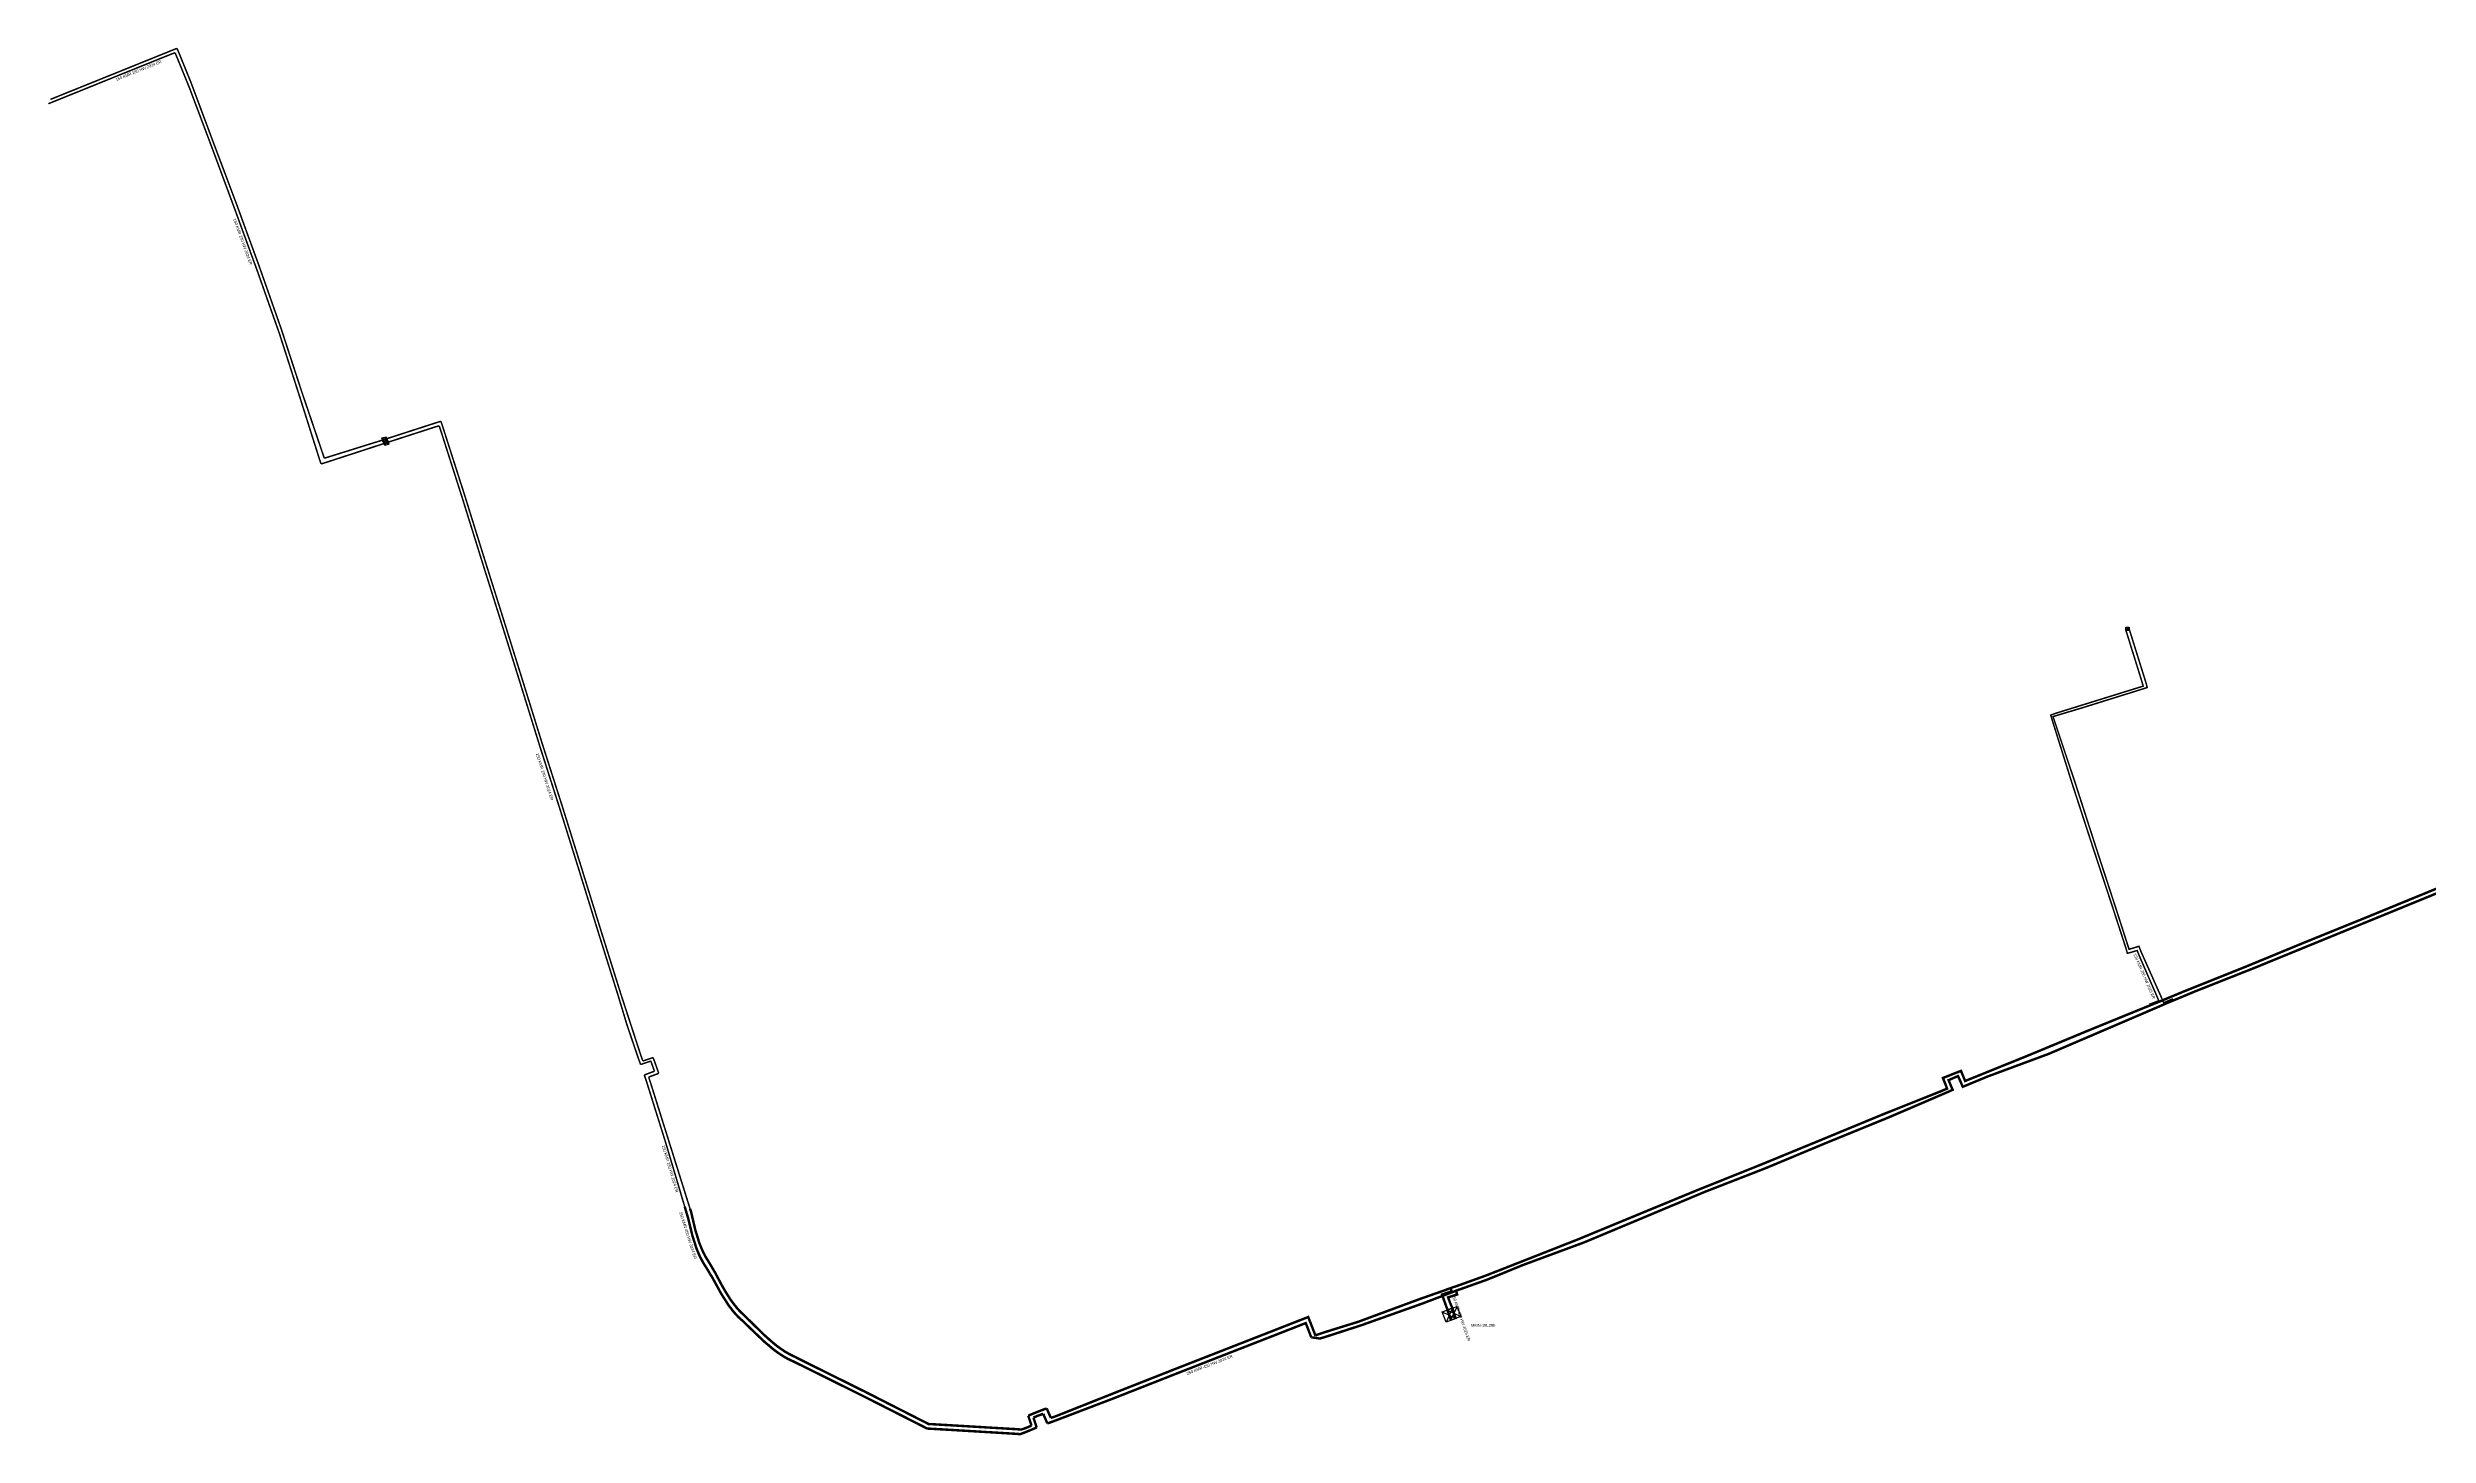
# Model space of a CAD drawing. Header units: metres. Extents: x 585854 to 590015, y 5316219 to 5318761.
# Drawn here: x 586294 to 586729.7, y 5316218.6 to 5316472.6 of the extents above; entities that cross this region are included whole.
import ezdxf
from ezdxf.enums import TextEntityAlignment as Align

# ---------------------------------------------------------------- set-up
doc = ezdxf.new("R2010")
doc.units = ezdxf.units.M
doc.header["$MEASUREMENT"] = 0
doc.layers.get('0').update_dxf_attribs({"color": 250, "linetype": 'CONTINUOUS'})
doc.styles.add('ARIAL NARROW', font='ARIAL.TTF', dxfattribs={"height": 3.3})
doc.styles.add('LIBERATION SANS', font='ARIAL.TTF', dxfattribs={"height": 3.3})

# ---------------------------------------------------------------- blocks, each defined once
blk = doc.blocks.new('FEW_GEBEINF-WOHN')
at = {"color": 0}
for p, q in [((-0.5, -0.5), (0.5, 0.5)), ((-0.5, 0.5), (0.5, -0.5))]:
    blk.add_line(p, q, dxfattribs=at)
blk.add_lwpolyline([(-0.5, 0.5), (0.5, 0.5), (0.5, -0.5), (-0.5, -0.5)], close=True, dxfattribs=at)
blk = doc.blocks.new('ECON_ENTLUEFTUNG')
at = {"color": 0}
for p, q in [((-0.5, -0.5), (0.5, 0.5)), ((-0.5, 0.5), (0.5, -0.5))]:
    blk.add_line(p, q, dxfattribs=at)
blk.add_lwpolyline([(-0.5, 0.5), (0.5, 0.5), (0.5, -0.5), (-0.5, -0.5)], close=True, dxfattribs=at)
blk = doc.blocks.new('ECON_ABSPERRVENTIL')
at = {"color": 0}
for p, q in [((-0.5, -0.5), (0.5, 0.5)), ((-0.5, 0.5), (0.5, -0.5))]:
    blk.add_line(p, q, dxfattribs=at)
blk.add_lwpolyline([(-0.5, 0.5), (0.5, 0.5), (0.5, -0.5), (-0.5, -0.5)], close=True, dxfattribs=at)

msp = doc.modelspace()

# ---------------------------------------------------------------- linework, layer by layer
at = {"layer": 'Fernwärme.Fernwärmeleitungen in Betrieb.Heizwasserleitung Rücklauf', "color": 254, "true_color": 0xccccff}
for points, const_width in [([(586294.53, 5316463.12), (586305.66, 5316467.61), (586316.78, 5316472.1), (586317.7, 5316472.46)], 0.28), ([(586317.7, 5316472.46), (586318.09, 5316471.55), (586320.25, 5316466.23), (586324.45, 5316454.98), (586328.67, 5316443.75), (586332.78, 5316432.47), (586336.76, 5316421.15), (586340.48, 5316409.75), (586344.34, 5316398.38), (586344.66, 5316397.45)], 0.28), ([(586344.66, 5316397.45), (586345.61, 5316397.74), (586355.71, 5316400.89)], 0.28), ([(586355.71, 5316400.89), (586356.75, 5316401.23), (586365.06, 5316403.92), (586366, 5316404.21)], 0.28), ([(586366, 5316404.21), (586366.31, 5316403.27), (586370.21, 5316391.08), (586373.78, 5316379.62), (586377.38, 5316368.17), (586380.96, 5316356.72), (586384.52, 5316345.26), (586388.18, 5316333.83), (586391.76, 5316322.37), (586395.31, 5316310.91), (586398.9, 5316299.46), (586402.62, 5316288.05), (586402.96, 5316287.13)], 0.28), ([(586678.87, 5316297.33), (586678.79, 5316297.54), (586679.41, 5316297.77), (586680.38, 5316298.16), (586679.99, 5316299.08), (586676.8, 5316306.41), (586676.43, 5316307.36), (586675.57, 5316307.08), (586674.64, 5316306.84), (586674.38, 5316307.75), (586671.93, 5316315.28), (586668.19, 5316326.65), (586664.47, 5316338.07), (586660.9, 5316349.46), (586660.61, 5316350.42), (586661.54, 5316350.77), (586665.12, 5316351.88), (586676.59, 5316355.44), (586677.53, 5316355.73), (586677.26, 5316356.68), (586674.33, 5316366.08)], 0.28), ([(586752.85, 5316327.55), (586718.33, 5316313.39), (586707.16, 5316308.86), (586696.07, 5316304.29), (586684.95, 5316299.84), (586679.47, 5316297.57), (586678.28, 5316297.1), (586667.17, 5316292.57), (586656.12, 5316287.98), (586645.85, 5316283.83), (586644.94, 5316283.46), (586644.55, 5316284.43), (586644.19, 5316285.31), (586643.27, 5316284.96), (586641.76, 5316284.36), (586640.88, 5316284.02), (586641.28, 5316283.02), (586641.64, 5316282.07), (586640.71, 5316281.67), (586629.62, 5316277.24), (586618.45, 5316272.62), (586607.42, 5316268.09), (586596.21, 5316263.6), (586585.13, 5316259.03), (586574.01, 5316254.44), (586563.02, 5316250.12), (586559.9, 5316248.89), (586557.07, 5316247.79), (586551.65, 5316245.84), (586551.38, 5316245.77), (586550.13, 5316245.32), (586549.79, 5316245.19), (586545.15, 5316243.56), (586533.9, 5316239.4), (586528.01, 5316237.57), (586526.02, 5316236.92)], 0.45), ([(586402.96, 5316287.13), (586403.9, 5316287.44), (586404.83, 5316287.75)], 0.28), ([(586404.83, 5316287.75), (586405.17, 5316286.83), (586405.54, 5316285.79), (586405.86, 5316284.86)], 0.28), ([(586405.86, 5316284.86), (586404.93, 5316284.52), (586404.01, 5316284.17)], 0.28), ([(586404.01, 5316284.17), (586404.33, 5316283.24), (586407.92, 5316271.79), (586411.51, 5316260.34), (586411.59, 5316260.1)], 0.28), ([(586411.59, 5316260.1), (586411.81, 5316259.39), (586412.41, 5316256.81), (586412.55, 5316256.2), (586412.75, 5316255.57), (586413.25, 5316253.93), (586413.7, 5316252.8), (586413.98, 5316252.17), (586414.39, 5316251.36), (586414.94, 5316250.48), (586416.18, 5316248.38), (586417.43, 5316246.03), (586418.07, 5316244.93), (586418.98, 5316243.47), (586419.43, 5316242.86), (586420.14, 5316241.95), (586420.75, 5316241.28), (586421.5, 5316240.57), (586423.25, 5316238.85), (586425.14, 5316237), (586426.09, 5316236.14), (586427.4, 5316235.03), (586428.02, 5316234.58), (586428.96, 5316233.94), (586429.75, 5316233.48), (586430.68, 5316233.03), (586432.86, 5316231.93), (586443.62, 5316226.59), (586454.32, 5316221.15), (586455.25, 5316220.68), (586456.2, 5316220.63), (586459.29, 5316220.45), (586471.27, 5316219.74), (586472.25, 5316219.67), (586473.2, 5316220.01), (586474.09, 5316220.39)], 0.45), ([(586550.79, 5316245.55), (586550.98, 5316244.96), (586550.19, 5316244.69), (586549.22, 5316244.37), (586549.56, 5316243.39), (586550.31, 5316241.32), (586550.31, 5316241.32)], 0.45), ([(586477.63, 5316221.79), (586478.54, 5316222.11), (586489.7, 5316226.54), (586500.87, 5316230.94), (586512.05, 5316235.31), (586514.84, 5316236.4), (586523.79, 5316239.9)], 0.45), ([(586523.79, 5316239.9), (586524.72, 5316240.26), (586525.09, 5316239.34)], 0.45), ([(586525.09, 5316239.34), (586525.69, 5316237.78), (586526.05, 5316236.85)], 0.45), ([(586550.31, 5316241.32), (586550.78, 5316239.88)], 0.45), ([(586473.48, 5316222.2), (586474.37, 5316222.58), (586475.95, 5316223.21), (586476.86, 5316223.54)], 0.45), ([(586474.09, 5316220.39), (586473.79, 5316221.3), (586473.48, 5316222.2)], 0.45), ([(586476.86, 5316223.54), (586477.24, 5316222.66), (586477.63, 5316221.79)], 0.45)]:
    msp.add_lwpolyline(points, dxfattribs=dict(at, const_width=const_width))
at = {"layer": 'Fernwärme.Fernwärmeleitungen in Betrieb.Heizwasserleitung Vorlauf', "color": 254, "true_color": 0xffcccc}
for points, const_width in [([(586294.16, 5316462.33), (586305.29, 5316466.83), (586316.42, 5316471.32), (586317.34, 5316471.67)], 0.28), ([(586317.34, 5316471.67), (586317.72, 5316470.77), (586319.96, 5316465.28), (586324.19, 5316454.05), (586328.36, 5316442.79), (586332.47, 5316431.52), (586336.46, 5316420.2), (586340.13, 5316408.77), (586343.75, 5316397.33), (586344.07, 5316396.4)], 0.28), ([(586355.96, 5316400.26), (586345.01, 5316396.69), (586344.07, 5316396.4)], 0.28), ([(586355.96, 5316400.26), (586357.01, 5316400.6), (586364.73, 5316403.1), (586365.67, 5316403.38)], 0.28), ([(586402.55, 5316286.48), (586402.2, 5316287.41), (586400.03, 5316293.79), (586398.5, 5316298.87), (586394.91, 5316310.32), (586391.36, 5316321.78), (586387.78, 5316333.23), (586384.12, 5316344.66), (586380.56, 5316356.12), (586376.98, 5316367.58), (586373.38, 5316379.02), (586369.81, 5316390.48), (586365.99, 5316402.45), (586365.67, 5316403.38)], 0.28), ([(586682.98, 5316298.17), (586682.86, 5316298.46), (586682.2, 5316298.18), (586681.27, 5316297.79), (586680.87, 5316298.75), (586677.14, 5316307.12), (586676.75, 5316308.12), (586675.93, 5316307.86), (586674.95, 5316307.57), (586674.6, 5316308.64), (586672.58, 5316314.92), (586668.83, 5316326.4), (586665.16, 5316337.79), (586661.38, 5316349.11), (586661.04, 5316350.15), (586662.14, 5316350.5), (586665.91, 5316351.62), (586677.34, 5316355.18), (586678.27, 5316355.48), (586678.02, 5316356.42), (586674.9, 5316366.41)], 0.28), ([(586753.86, 5316327.08), (586720.32, 5316313.34), (586709.27, 5316308.82), (586698.16, 5316304.27), (586687.02, 5316299.86), (586683.55, 5316298.41), (586682.3, 5316297.89), (586671.28, 5316293.16), (586660.25, 5316288.43), (586648.99, 5316284.26), (586645.46, 5316282.79), (586644.51, 5316282.4), (586644.05, 5316283.46), (586643.64, 5316284.36), (586642.85, 5316284.03), (586641.92, 5316283.62), (586642.27, 5316282.76), (586642.66, 5316281.85), (586641.65, 5316281.39), (586630.64, 5316276.67), (586619.54, 5316272.14), (586608.45, 5316267.51), (586597.25, 5316263.15), (586586.24, 5316258.53), (586575.21, 5316253.92), (586563.99, 5316249.77), (586560.14, 5316248.19), (586557.43, 5316247.09), (586552.61, 5316245.37), (586552.23, 5316245.25), (586551.14, 5316244.83), (586545.64, 5316242.74), (586534.39, 5316238.74), (586527.72, 5316236.58), (586526.81, 5316236.32), (586525.92, 5316236.48), (586525.28, 5316236.54)], 0.45), ([(586402.55, 5316286.48), (586403.48, 5316286.79), (586404.41, 5316287.11)], 0.28), ([(586404.41, 5316287.11), (586404.75, 5316286.18), (586405.07, 5316285.25)], 0.28), ([(586405.07, 5316285.25), (586404.15, 5316284.91), (586403.22, 5316284.56)], 0.28), ([(586403.22, 5316284.56), (586403.54, 5316283.63), (586407.13, 5316272.18), (586410.55, 5316260.68), (586410.62, 5316260.44)], 0.28), ([(586475.04, 5316220.05), (586474.15, 5316219.67), (586472.95, 5316219.18), (586472.02, 5316218.83), (586471.02, 5316218.9), (586459.04, 5316219.62), (586455.95, 5316219.8), (586454.97, 5316219.85), (586454.07, 5316220.32), (586443.37, 5316225.75), (586432.62, 5316231.09), (586430.42, 5316232.17), (586430.07, 5316232.32), (586429.48, 5316232.61), (586428.69, 5316233.06), (586428.12, 5316233.43), (586427.74, 5316233.69), (586427.12, 5316234.13), (586426.76, 5316234.42), (586425.8, 5316235.23), (586425.29, 5316235.65), (586424.84, 5316236.07), (586422.92, 5316237.91), (586421.16, 5316239.61), (586420.86, 5316239.86), (586420.39, 5316240.31), (586419.78, 5316240.97), (586419.34, 5316241.5), (586419.06, 5316241.87), (586418.6, 5316242.47), (586418.36, 5316242.86), (586417.68, 5316243.92), (586417.33, 5316244.47), (586417.02, 5316245.02), (586415.75, 5316247.35), (586414.48, 5316249.44), (586414.27, 5316249.76), (586413.93, 5316250.32), (586413.5, 5316251.12), (586413.22, 5316251.74), (586413.04, 5316252.17), (586412.75, 5316252.87), (586412.61, 5316253.31), (586412.23, 5316254.51), (586412.03, 5316255.13), (586411.88, 5316255.74), (586411.25, 5316258.32), (586410.62, 5316260.44)], 0.45), ([(586551.77, 5316245.08), (586551.98, 5316244.39), (586551.29, 5316244.17), (586550.33, 5316243.87), (586550.65, 5316242.95), (586551.18, 5316241.72), (586551.18, 5316241.72)], 0.45), ([(586476.98, 5316220.79), (586477.89, 5316221.1), (586489.11, 5316225.38), (586500.28, 5316229.78), (586511.46, 5316234.15), (586513.67, 5316235.01), (586523.34, 5316238.79)], 0.45), ([(586524.63, 5316238.23), (586524.27, 5316239.15), (586523.33, 5316238.79)], 0.45), ([(586551.18, 5316241.72), (586551.57, 5316240.18)], 0.45), ([(586525.28, 5316236.54), (586524.92, 5316237.47), (586524.63, 5316238.23)], 0.45), ([(586476.23, 5316222.54), (586475.32, 5316222.23), (586474.43, 5316221.85)], 0.45), ([(586474.43, 5316221.85), (586474.74, 5316220.95), (586475.04, 5316220.05)], 0.45), ([(586476.98, 5316220.79), (586476.6, 5316221.67), (586476.23, 5316222.54)], 0.45)]:
    msp.add_lwpolyline(points, dxfattribs=dict(at, const_width=const_width))

# ---------------------------------------------------------------- block references
at = {"layer": 'Fernwärme.Gebäudeeinführungen in Betrieb.Industriebauten', "color": 0, "xscale": 0.6, "yscale": 0.6}
msp.add_blockref('FEW_GEBEINF-WOHN', (586674.66, 5316366.2), dxfattribs=at)
at = {"layer": 'Fernwärme.Schieber in Betrieb.Absperrventil', "color": 0, "xscale": 2, "yscale": 2}
for p, rotation in [((586550.54, 5316240.61), 289.924650126), ((586551.38, 5316240.94), 289.436058558)]:
    msp.add_blockref('ECON_ABSPERRVENTIL', p, dxfattribs=dict(at, rotation=rotation))
at = {"layer": 'Fernwärme.Schieber in Betrieb.Entlüftung', "color": 0, "xscale": 0.8, "yscale": 0.8}
for p, rotation in [((586355.71, 5316400.89), 17.308265346000002), ((586355.96, 5316400.26), 18.005351571000002)]:
    msp.add_blockref('ECON_ENTLUEFTUNG', p, dxfattribs=dict(at, rotation=rotation))

# ---------------------------------------------------------------- texts
at = {"layer": 'Fernwärme.Fernwärmeleitungen in Betrieb - Beschriftungen.Beschriftung AGFW', "color": 242, "true_color": 0xcc0033, "style": 'Arial Narrow'}
for s, rotation, p in [('150 KMR 280 HW 2024 ER ', 21.9762, (586310.91, 5316468.05)), ('150 KMR 280 HW 2024 ER ', -69.9408, (586329.37, 5316436.85)), ('150 KMR 280 HW 2025 ER ', 293.4162, (586677.4, 5316302.38)), ('150 KMR 280 HW 2024 ER ', -73.4409, (586407.58, 5316267.19)), ('250 KMR 450 HW 2024 ER ', 287.6742, (586410.85, 5316254.97)), ('250 KMR 450 HW 2025 ER ', -70.9155, (586552.34, 5316239.9)), ('250 KMR 450 HW 2024 ER ', 21.3381, (586506.93, 5316231.17))]:
    msp.add_text(s, height=0.525, rotation=rotation, dxfattribs=at).set_placement(p, align=Align.BOTTOM_CENTER)
msp.add_text('150 KMR 280 HW 2024 ER ', height=0.525, rotation=-72.2511, dxfattribs=at).set_placement((586385.26, 5316339.15), align=Align.TOP_CENTER)
at = {"layer": 'Fernwärme.Schieber in Betrieb - Beschriftungen', "color": 0, "true_color": 0x000000, "style": 'Liberation Sans'}
msp.add_text('MMN-18L29b', height=0.525, dxfattribs=at).set_placement((586554.53, 5316238.32), align=Align.BOTTOM_LEFT)

doc.saveas('drawing.dxf')
